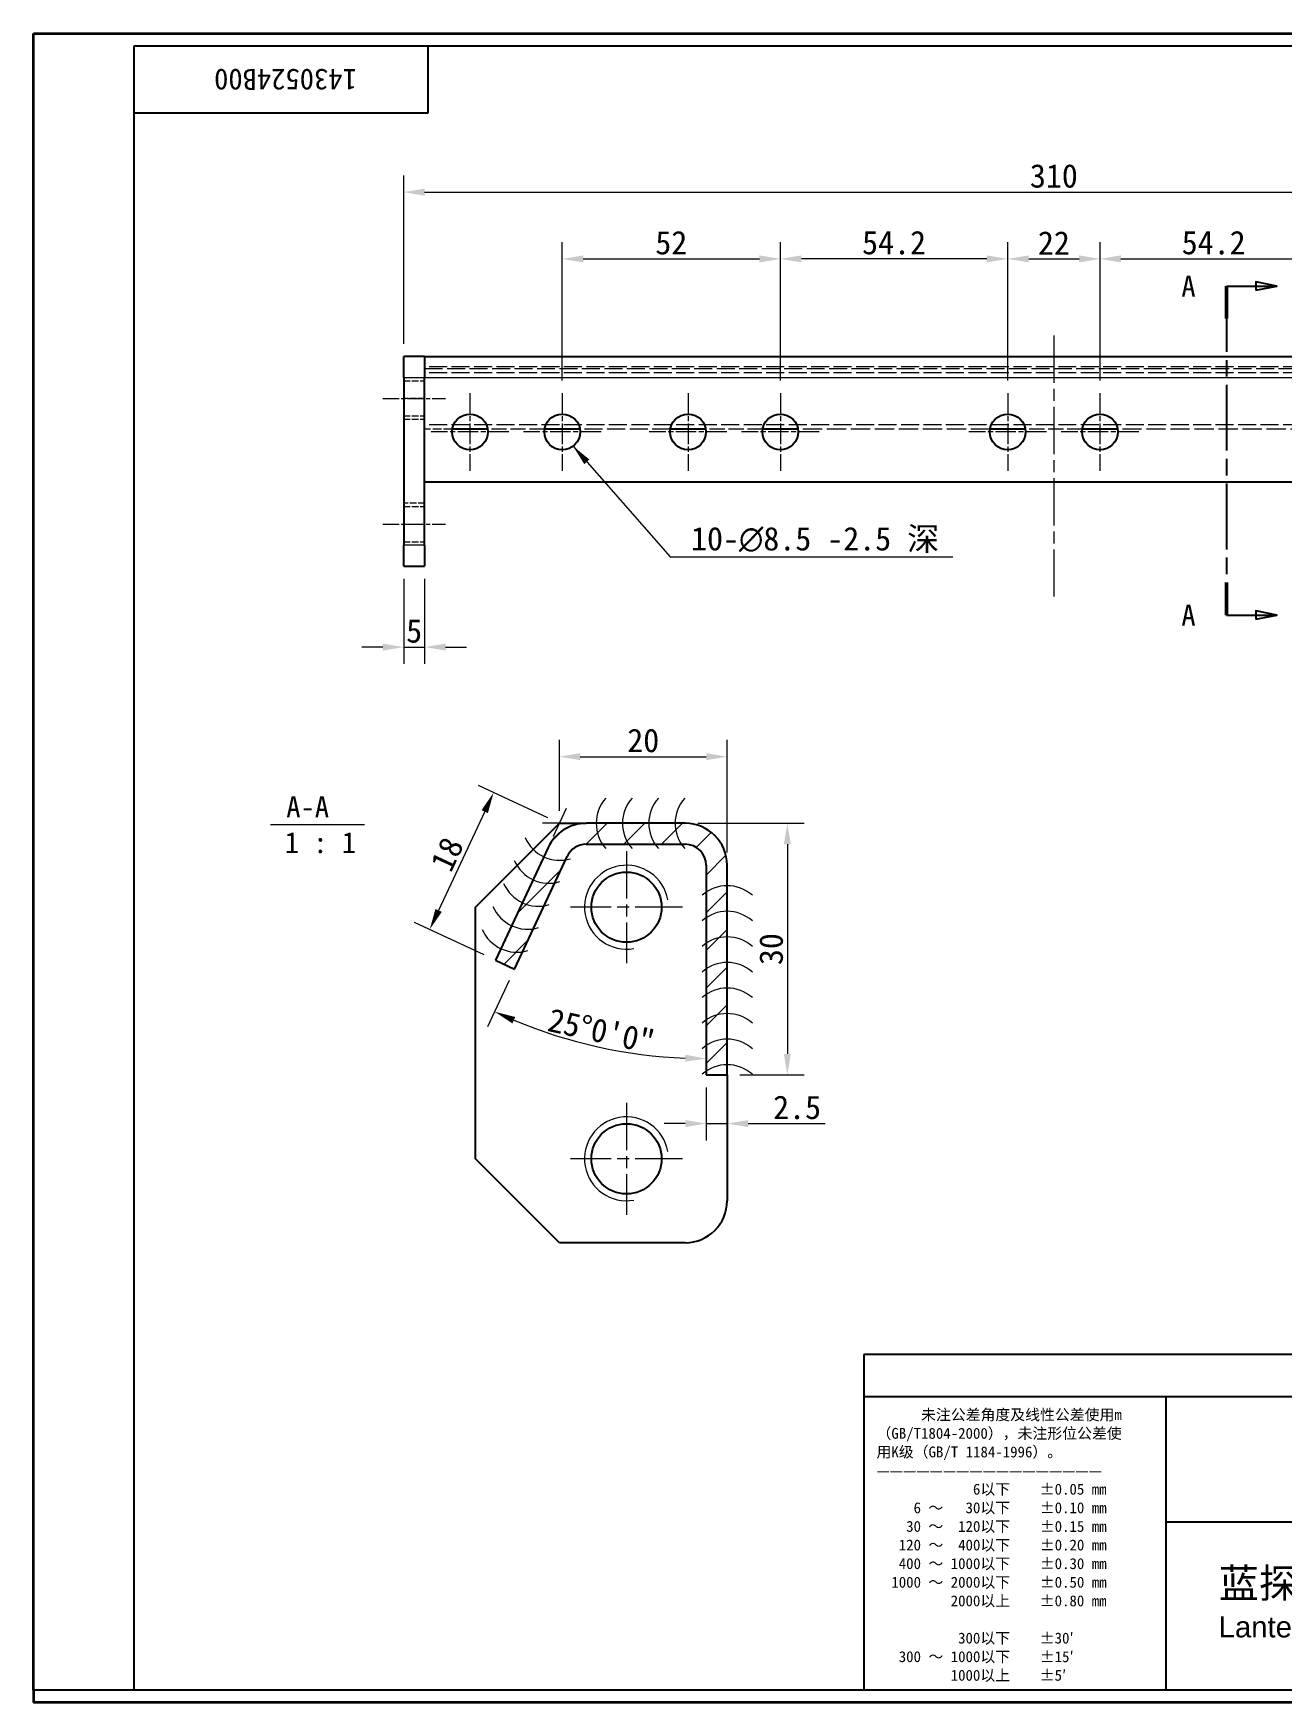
# Model space of a CAD drawing. Header units: millimetres. Extents: x 12 to 583, y 11 to 409.
# Drawn here: x 12 to 309.8, y 11 to 409 of the extents above; entities that cross this region are included whole.
import ezdxf
from ezdxf.enums import TextEntityAlignment as Align

# ---------------------------------------------------------------- set-up
doc = ezdxf.new("R2010")
doc.units = ezdxf.units.MM
doc.header["$LTSCALE"] = 2
doc.linetypes.add('CHAIN', pattern=[0.3543, 0.2362, -0.0295, 0.0591, -0.0295])
doc.linetypes.add('DASHED', pattern=[0.2067, 0.1654, -0.0413])
for name, color, linetype, lineweight in [('1', 7, 'Continuous', 18), ('剖面线 (ISO)', 7, 'Continuous', 18), ('可见 (ISO)', 7, 'Continuous', 25), ('可见窄的 (ISO)', 7, 'Continuous', 18), ('图框 (ISO)', 7, 'Continuous', 35), ('标题 (ISO)', 7, 'Continuous', 25)]:
    doc.layers.add(name, color=color, linetype=linetype, lineweight=lineweight)
for name, color, linetype, lineweight, true_color in [('中心标记 (ISO)', 1, 'CHAIN', 18, 0xff0000), ('中心线 (ISO)', 1, 'CHAIN', 18, 0xff0000), ('剖切线 (ISO)', 7, 'CHAIN', 25, 0x008000), ('尺寸 (ISO)', 7, 'Continuous', 18, 0x008000), ('符号 (ISO)', 7, 'Continuous', 18, 0x008000), ('隐藏 (ISO)', 5, 'DASHED', 18, 0x0000ff), ('隐藏窄的 (ISO)', 5, 'DASHED', 18, 0x0000ff)]:
    doc.layers.add(name, color=color, linetype=linetype, lineweight=lineweight, true_color=true_color)
doc.styles.add('HZ_33', font='simfang.ttf')
doc.styles.add('文本样式164', font='SimSun.ttf')
doc.styles.add('文本样式165', font='SimSun.ttf')
doc.styles.add('文本样式74', font='SimSun.ttf')
doc.styles.add('最新国标', font='simfang.ttf')
doc.styles.add('注释文本 (ISO)', font='simfang.ttf')
doc.dimstyles.new('默认 (GB)', dxfattribs={"dimscale": 2, "dimtxt": 2.8, "dimasz": 2.5, "dimexe": 2, "dimexo": 1.5, "dimgap": 0.5, "dimtad": 1, "dimtoh": 1, "dimdsep": 46, "dimtxsty": '最新国标', "dimcen": 0.09, "dimdle": 10, "dimclrd": 256, "dimclre": 256, "dimclrt": 256, "dimaunit": 1, "dimadec": 3, "dimazin": 2, "dimtfac": 0.535714, "dimtdec": 3, "dimtmove": 0, "dimatfit": 3, "dimfxl": 0, "dimtolj": 1, "dimlwd": -1, "dimlwe": -1, "dimarcsym": 0})
doc.dimstyles.new('默认 (GB)$7', dxfattribs={"dimscale": 2, "dimtxt": 2.8, "dimasz": 2.5, "dimexe": 2, "dimexo": 1.5, "dimgap": 0.5, "dimtad": 1, "dimtoh": 1, "dimdsep": 46, "dimtxsty": '最新国标', "dimcen": 0.09, "dimdle": 10, "dimclrd": 256, "dimclre": 256, "dimclrt": 256, "dimaunit": 1, "dimadec": 3, "dimazin": 2, "dimtfac": 0.535714, "dimtdec": 3, "dimtmove": 0, "dimatfit": 3, "dimfxl": 0, "dimtolj": 1, "dimlwd": -1, "dimlwe": -1, "dimarcsym": 0})

# ---------------------------------------------------------------- blocks, each defined once
blk = doc.blocks.new('图框 最新国标')
at = {"layer": '图框 (ISO)'}
for p, q in [((6, 7), (6, 204.5)), ((6, 204.5), (291.5, 204.5)), ((6, 7), (6, 5.5)), ((6, 7), (6, 5.5)), ((291.5, 5.5), (6, 5.5))]:
    blk.add_line(p, q, dxfattribs=at)
at = {"layer": '图框 (ISO)', "color": 7, "linetype": 'Continuous', "lineweight": 25}
for p, q in [((18, 203), (290, 203)), ((18, 7), (18, 203)), ((18, 203), (290, 203)), ((53, 203), (53, 195)), ((53, 195), (18, 195)), ((290, 7), (6, 7)), ((290, 7), (18, 7))]:
    blk.add_line(p, q, dxfattribs=at)
at = {"layer": '图框 (ISO)', "style": '文本样式74'}
blk.add_attdef('零件代号_001', (44.55, 200.25), '', height=2.5, rotation=180, dxfattribs=at)
blk = doc.blocks.new('标题栏 最新国标')
at = {"layer": '标题 (ISO)'}
for p, q in [((381.98, -183.84), (196.98, -183.84)), ((196.98, -183.84), (196.98, -223.84)), ((254.48, -183.84), (254.48, -188.84)), ((269.48, -183.84), (269.48, -188.84)), ((281.48, -188.09), (281.48, -184.59)), ((281.48, -184.59), (286.48, -185.34)), ((289.48, -183.84), (289.48, -188.84)), ((381.98, -223.84), (381.98, -183.84)), ((383.48, -183.84), (383.48, -225.34)), ((286.48, -185.34), (286.48, -187.34)), ((196.98, -188.84), (381.98, -188.84)), ((232.98, -188.84), (232.98, -223.84)), ((286.48, -187.34), (281.48, -188.09)), ((321.98, -188.84), (321.98, -223.84)), ((321.98, -193.84), (381.98, -193.84)), ((321.98, -198.84), (381.98, -198.84)), ((351.98, -198.84), (351.98, -208.84)), ((321.98, -203.84), (232.98, -203.84)), ((321.98, -203.84), (381.98, -203.84)), ((321.98, -208.84), (381.98, -208.84)), ((321.98, -218.84), (381.98, -218.84)), ((196.98, -223.84), (381.98, -223.84)), ((383.48, -225.34), (196.98, -225.34))]:
    blk.add_line(p, q, dxfattribs=at)
at = {"layer": '标题 (ISO)', "linetype": 'CHAIN', "ltscale": 5.000333}
blk.add_line((274.98, -184.09), (274.98, -188.59), dxfattribs=at)
at = {"layer": '标题 (ISO)', "linetype": 'CHAIN', "ltscale": 15.834605}
blk.add_line((272.73, -186.34), (286.98, -186.34), dxfattribs=at)
at = {"layer": '标题 (ISO)'}
for radius in [1.75, 1]:
    blk.add_circle((274.98, -186.34), radius, dxfattribs=at)
at = {"layer": '1', "style": '文本样式164'}
for s, p in [('材 料', (299.48, -186.34)), ('UNIT: mm', (261.98, -186.34)), ('设 计', (327.98, -191.34)), ('制 图', (327.98, -196.34)), ('比 例', (327.98, -201.34)), ('重 量', (357.98, -201.34)), ('共 3  张', (336.98, -206.34)), ('第 1  张', (366.98, -206.34))]:
    blk.add_text(s, height=2, dxfattribs=at).set_placement(p, align=Align.MIDDLE_CENTER)
at = {"layer": '标题 (ISO)', "style": '注释文本 (ISO)'}
for s, insert, char_height, attachment_point, line_spacing_factor in [('\\fSimSun|b0|i0;{\\H1.3000;      未注公差角度及线性公差使用m\\P}\\fSimSun|b0|i0;{\\H1.3000;（GB/T1804-2000），未注形位公差使\\P}\\fSimSun|b0|i0;{\\H1.3000;用K级（GB/T 1184-1996）。\\P}\\fSimSun|b0|i0;{\\H1.3000;—————————————————\\P}\\fSimSun|b0|i0;{\\H1.3000;             6以下    ±0.05 mm\\P}\\fSimSun|b0|i0;{\\H1.3000;     6 ～   30以下    ±0.10 mm\\P}\\fSimSun|b0|i0;{\\H1.3000;    30 ～  120以下    ±0.15 mm\\P}\\fSimSun|b0|i0;{\\H1.3000;   120 ～  400以下    ±0.20 mm\\P}\\fSimSun|b0|i0;{\\H1.3000;   400 ～ 1000以下    ±0.30 mm\\P}\\fSimSun|b0|i0;{\\H1.3000;  1000 ～ 2000以下    ±0.50 mm\\P}\\fSimSun|b0|i0;{\\H1.3000;          2000以上    ±0.80 mm\\P}\\fSimSun|b0|i0;{\\H1.3000;\\P}\\fSimSun|b0|i0;{\\H1.3000;           300以下    ±30′\\P}\\fSimSun|b0|i0;{\\H1.3000;   300 ～ 1000以下    ±15′\\P}\\fSimSun|b0|i0;{\\H1.3000;          1000以上    ±5′}', (198.48, -206.63), 1.3, 4, 1.023913), ('{\\fMicrosoft YaHei|b0|i0|c134|p34;\\H1.75x;蓝探科工业自动化（江苏）有限公司\\P\\fArial|b0|i0|c0|p34;\\H0.71429x;Lantech Industrial Automation (Jiangsu) Co., Ltd\\fFangSong|b0|i0|c134|p49;.\\H1.15195x; }', (277.48, -213.84), 2, 5, 0.978695)]:
    blk.add_mtext(s, dxfattribs=dict(at, insert=insert, char_height=char_height, attachment_point=attachment_point, line_spacing_factor=line_spacing_factor))
at = {"layer": '标题 (ISO)', "attachment_point": 5, "style": '注释文本 (ISO)'}
for s, insert, char_height in [('\\fFangSong|b0|i0;零件号', (327.98, -211.84), 2), ('\\fSimSun|b0|i0;{\\H1.6000;未经蓝探科事先书面同意，严禁复制或发布此文件。}', (351.98, -221.34), 1.6)]:
    blk.add_mtext(s, dxfattribs=dict(at, insert=insert, char_height=char_height))
at = {"layer": '标题 (ISO)', "style": '注释文本 (ISO)'}
blk.add_attdef('材料', text='', height=2, dxfattribs=at).set_placement((324.48, -186.34), align=Align.MIDDLE_CENTER)
at = {"layer": '标题 (ISO)'}
for tag, p, height, style in [('设计人_001', (353.57, -192.14), 2, '注释文本 (ISO)'), ('库存编号_001', (264.94, -198.15), 3.5, '文本样式165'), ('设计人_001', (353.57, -197.14), 2, '注释文本 (ISO)'), ('视图比例_001', (339.26, -202.33), 2, '注释文本 (ISO)'), ('质量\\P3;_001', (371.53, -202.3), 2, '注释文本 (ISO)'), ('零件代号_001', (345.31, -215.59), 3.5, '文本样式165')]:
    blk.add_attdef(tag, p, '', height=height, dxfattribs=dict(at, style=style))
blk = doc.blocks.new('二维转换剖视图0')
at = {"layer": '剖切线 (ISO)', "linetype": 'CHAIN', "ltscale": 16.618048}
blk.add_line((148.2, 174.38), (148.2, 135.16), dxfattribs=at)
at = {"layer": '剖切线 (ISO)', "linetype": 'Continuous', "lineweight": 50}
for p, q in [((148.2, 174.38), (148.2, 170.49)), ((148.2, 139.05), (148.2, 135.16))]:
    blk.add_line(p, q, dxfattribs=at)
at = {"layer": '剖切线 (ISO)', "linetype": 'Continuous'}
for p, q in [((148.2, 174.38), (151.7, 174.38)), ((154.2, 174.38), (151.7, 174.88)), ((151.7, 174.88), (151.7, 173.88)), ((151.7, 174.38), (154.2, 174.38)), ((151.7, 173.88), (154.2, 174.38)), ((154.2, 135.16), (151.7, 135.66)), ((151.7, 135.66), (151.7, 134.66)), ((148.2, 135.16), (151.7, 135.16)), ((151.7, 135.16), (154.2, 135.16)), ((151.7, 134.66), (154.2, 135.16))]:
    blk.add_line(p, q, dxfattribs=at)
at = {"layer": '剖切线 (ISO)', "linetype": 'Continuous', "flags": 128}
for points in [[(151.7, 173.88), (154.2, 174.38), (151.7, 174.88), (151.7, 173.88)], [(151.7, 134.66), (154.2, 135.16), (151.7, 135.66), (151.7, 134.66)]]:
    blk.add_lwpolyline(points, dxfattribs=at)
at = {"layer": '剖切线 (ISO)'}
for points in [[(151.7, 173.88), (154.2, 174.38), (151.7, 174.88), (151.7, 173.88)], [(151.7, 134.66), (154.2, 135.16), (151.7, 135.66), (151.7, 134.66)]]:
    blk.add_solid(points, dxfattribs=at)
at = {"layer": '剖切线 (ISO)', "char_height": 2.5, "attachment_point": 7, "style": 'HZ_33'}
for insert in [(142.84, 173.1), (142.84, 133.89)]:
    blk.add_mtext('A', dxfattribs=dict(at, insert=insert))
blk = doc.blocks.new('*D6')
at = {"layer": 'Defpoints', "color": 0, "transparency": 16777216}
for p in [(410.28, 371.15), (100.28, 331.98), (410.28, 331.98)]:
    blk.add_point(p, dxfattribs=at)
at = {"layer": '尺寸 (ISO)', "color": 116, "true_color": 0x00803f, "transparency": 16777216}
for p, q in [((100.28, 334.98), (100.28, 375.15)), ((410.28, 334.98), (410.28, 375.15)), ((105.28, 371.15), (405.28, 371.15))]:
    blk.add_line(p, q, dxfattribs=at)
for points in [[(105.28, 371.98), (105.28, 370.31), (100.28, 371.15)], [(405.28, 371.98), (405.28, 370.31), (410.28, 371.15)]]:
    blk.add_solid(points, dxfattribs=at)
at = {"layer": '尺寸 (ISO)', "transparency": 16777216, "insert": (255.28, 374.98), "char_height": 5.6, "attachment_point": 5, "style": '最新国标'}
blk.add_mtext('\\A1;310', dxfattribs=at)
blk = doc.blocks.new('*D7')
at = {"layer": 'Defpoints', "color": 0, "transparency": 16777216}
for p in [(100.28, 281.98), (105.28, 281.98), (105.28, 262.67)]:
    blk.add_point(p, dxfattribs=at)
at = {"layer": '尺寸 (ISO)', "color": 116, "true_color": 0x00803f, "transparency": 16777216}
for p, q in [((100.28, 278.98), (100.28, 258.67)), ((105.28, 278.98), (105.28, 258.67)), ((95.28, 262.67), (90.28, 262.67)), ((100.28, 262.67), (105.28, 262.67)), ((110.28, 262.67), (115.28, 262.67))]:
    blk.add_line(p, q, dxfattribs=at)
for points in [[(95.28, 263.5), (95.28, 261.83), (100.28, 262.67)], [(110.28, 263.5), (110.28, 261.83), (105.28, 262.67)]]:
    blk.add_solid(points, dxfattribs=at)
at = {"layer": '尺寸 (ISO)', "transparency": 16777216, "insert": (102.78, 266.5), "char_height": 5.6, "attachment_point": 5, "style": '最新国标'}
blk.add_mtext('\\A1;5', dxfattribs=at)
blk = doc.blocks.new('*D17')
at = {"layer": 'Defpoints', "color": 0, "transparency": 16777216}
for p in [(266.28, 355.23), (244.28, 323.23), (266.28, 323.23)]:
    blk.add_point(p, dxfattribs=at)
at = {"layer": '尺寸 (ISO)', "color": 116, "true_color": 0x00803f, "transparency": 16777216}
for p, q in [((244.28, 326.23), (244.28, 359.23)), ((266.28, 326.23), (266.28, 359.23)), ((249.28, 355.23), (261.28, 355.23))]:
    blk.add_line(p, q, dxfattribs=at)
for points in [[(249.28, 356.06), (249.28, 354.39), (244.28, 355.23)], [(261.28, 356.06), (261.28, 354.39), (266.28, 355.23)]]:
    blk.add_solid(points, dxfattribs=at)
at = {"layer": '尺寸 (ISO)', "transparency": 16777216, "insert": (255.28, 359.03), "char_height": 5.6, "attachment_point": 5, "style": '最新国标'}
blk.add_mtext('\\A1;22', dxfattribs=at)
blk = doc.blocks.new('*D18')
at = {"layer": 'Defpoints', "color": 0, "transparency": 16777216}
for p in [(320.48, 355.23), (266.28, 323.23), (320.48, 323.23)]:
    blk.add_point(p, dxfattribs=at)
at = {"layer": '尺寸 (ISO)', "color": 116, "true_color": 0x00803f, "transparency": 16777216}
for p, q in [((266.28, 326.23), (266.28, 359.23)), ((320.48, 326.23), (320.48, 359.23)), ((271.28, 355.23), (315.48, 355.23))]:
    blk.add_line(p, q, dxfattribs=at)
for points in [[(271.28, 356.06), (271.28, 354.39), (266.28, 355.23)], [(315.48, 356.06), (315.48, 354.39), (320.48, 355.23)]]:
    blk.add_solid(points, dxfattribs=at)
at = {"layer": '尺寸 (ISO)', "transparency": 16777216, "insert": (293.38, 359.08), "char_height": 5.6, "attachment_point": 5, "style": '最新国标'}
blk.add_mtext('\\A1;54.2', dxfattribs=at)
blk = doc.blocks.new('*D20')
at = {"layer": 'Defpoints', "color": 0, "transparency": 16777216}
for p in [(190.08, 355.23), (190.08, 323.23), (244.28, 323.23)]:
    blk.add_point(p, dxfattribs=at)
at = {"layer": '尺寸 (ISO)', "color": 116, "true_color": 0x00803f, "transparency": 16777216}
for p, q in [((190.08, 326.23), (190.08, 359.23)), ((244.28, 326.23), (244.28, 359.23)), ((239.28, 355.23), (195.08, 355.23))]:
    blk.add_line(p, q, dxfattribs=at)
for points in [[(195.08, 356.06), (195.08, 354.39), (190.08, 355.23)], [(239.28, 356.06), (239.28, 354.39), (244.28, 355.23)]]:
    blk.add_solid(points, dxfattribs=at)
at = {"layer": '尺寸 (ISO)', "transparency": 16777216, "insert": (217.18, 359.08), "char_height": 5.6, "attachment_point": 5, "style": '最新国标'}
blk.add_mtext('\\A1;54.2', dxfattribs=at)
blk = doc.blocks.new('*D21')
at = {"layer": 'Defpoints', "color": 0, "transparency": 16777216}
for p in [(190.08, 355.23), (138.08, 323.23), (190.08, 323.23)]:
    blk.add_point(p, dxfattribs=at)
at = {"layer": '尺寸 (ISO)', "color": 116, "true_color": 0x00803f, "transparency": 16777216}
for p, q in [((138.08, 326.23), (138.08, 359.23)), ((190.08, 326.23), (190.08, 359.23)), ((143.08, 355.23), (185.08, 355.23))]:
    blk.add_line(p, q, dxfattribs=at)
for points in [[(143.08, 356.06), (143.08, 354.39), (138.08, 355.23)], [(185.08, 356.06), (185.08, 354.39), (190.08, 355.23)]]:
    blk.add_solid(points, dxfattribs=at)
at = {"layer": '尺寸 (ISO)', "transparency": 16777216, "insert": (164.08, 359.06), "char_height": 5.6, "attachment_point": 5, "style": '最新国标'}
blk.add_mtext('\\A1;52', dxfattribs=at)
blk = doc.blocks.new('*D23')
at = {"layer": 'Defpoints', "color": 0, "transparency": 16777216}
for p in [(137.39, 220.66), (106.49, 195.35), (122.18, 188.03)]:
    blk.add_point(p, dxfattribs=at)
at = {"layer": '尺寸 (ISO)', "color": 116, "true_color": 0x00803f, "transparency": 16777216}
for p, q in [((134.68, 221.93), (118.08, 229.66)), ((119.59, 223.44), (108.61, 199.88)), ((119.46, 189.3), (102.87, 197.04))]:
    blk.add_line(p, q, dxfattribs=at)
for points in [[(118.84, 223.79), (120.35, 223.09), (121.71, 227.97)], [(107.85, 200.23), (109.36, 199.53), (106.49, 195.35)]]:
    blk.add_solid(points, dxfattribs=at)
at = {"layer": '尺寸 (ISO)', "transparency": 16777216, "insert": (110.63, 213.28), "char_height": 5.6, "attachment_point": 5, "rotation": 65, "style": '最新国标'}
blk.add_mtext('\\A1;18', dxfattribs=at)
blk = doc.blocks.new('*D24')
at = {"layer": 'Defpoints', "color": 0, "transparency": 16777216}
for p in [(177.39, 236.54), (137.39, 220.66), (177.39, 210.66)]:
    blk.add_point(p, dxfattribs=at)
at = {"layer": '尺寸 (ISO)', "color": 116, "true_color": 0x00803f, "transparency": 16777216}
for p, q in [((137.39, 223.66), (137.39, 240.54)), ((177.39, 213.66), (177.39, 240.54)), ((142.39, 236.54), (172.39, 236.54))]:
    blk.add_line(p, q, dxfattribs=at)
for points in [[(142.39, 237.38), (142.39, 235.71), (137.39, 236.54)], [(172.39, 237.38), (172.39, 235.71), (177.39, 236.54)]]:
    blk.add_solid(points, dxfattribs=at)
at = {"layer": '尺寸 (ISO)', "transparency": 16777216, "insert": (157.39, 240.38), "char_height": 5.6, "attachment_point": 5, "style": '最新国标'}
blk.add_mtext('\\A1;20', dxfattribs=at)
blk = doc.blocks.new('*D25')
at = {"layer": 'Defpoints', "color": 0, "transparency": 16777216}
for p in [(167.39, 220.66), (177.39, 160.66), (191.74, 160.66)]:
    blk.add_point(p, dxfattribs=at)
at = {"layer": '尺寸 (ISO)', "color": 116, "true_color": 0x00803f, "transparency": 16777216}
for p, q in [((170.39, 220.66), (195.74, 220.66)), ((191.74, 215.66), (191.74, 165.66)), ((180.39, 160.66), (195.74, 160.66))]:
    blk.add_line(p, q, dxfattribs=at)
for points in [[(190.91, 215.66), (192.58, 215.66), (191.74, 220.66)], [(190.91, 165.66), (192.58, 165.66), (191.74, 160.66)]]:
    blk.add_solid(points, dxfattribs=at)
at = {"layer": '尺寸 (ISO)', "transparency": 16777216, "insert": (187.91, 190.66), "char_height": 5.6, "attachment_point": 5, "rotation": 90, "style": '最新国标'}
blk.add_mtext('\\A1;30', dxfattribs=at)
blk = doc.blocks.new('*D26')
at = {"layer": 'Defpoints', "color": 0, "transparency": 16777216}
for p in [(172.39, 283.88), (172.39, 210.66), (126.71, 185.92), (138.17, 169.56)]:
    blk.add_point(p, dxfattribs=at)
at = {"layer": '尺寸 (ISO)', "color": 116, "true_color": 0x00803f, "transparency": 16777216}
blk.add_line((125.44, 183.2), (120.27, 172.11), dxfattribs=at)
blk.add_arc((172.39, 283.88), 119.33, 247.4008, 267.5992, dxfattribs=at)
for points in [[(126.2, 172.95), (126.87, 174.48), (121.96, 175.73)], [(167.41, 165.49), (167.38, 163.82), (172.39, 164.55)]]:
    blk.add_solid(points, dxfattribs=at)
at = {"layer": '尺寸 (ISO)', "transparency": 16777216, "insert": (147.4, 171.12), "char_height": 5.6, "attachment_point": 5, "rotation": 347.5, "style": '最新国标'}
blk.add_mtext('\\A1;25°0\'0"', dxfattribs=at)
blk = doc.blocks.new('*D27')
at = {"layer": 'Defpoints', "color": 0, "transparency": 16777216}
for p in [(172.39, 160.66), (177.39, 160.66), (177.39, 149.06)]:
    blk.add_point(p, dxfattribs=at)
at = {"layer": '尺寸 (ISO)', "color": 116, "true_color": 0x00803f, "transparency": 16777216}
for p, q in [((172.39, 157.66), (172.39, 145.06)), ((177.39, 157.66), (177.39, 145.06)), ((167.39, 149.06), (162.39, 149.06)), ((172.39, 149.06), (177.39, 149.06)), ((182.39, 149.06), (200.75, 149.06))]:
    blk.add_line(p, q, dxfattribs=at)
for points in [[(167.39, 149.89), (167.39, 148.22), (172.39, 149.06)], [(182.39, 149.89), (182.39, 148.22), (177.39, 149.06)]]:
    blk.add_solid(points, dxfattribs=at)
at = {"layer": '尺寸 (ISO)', "transparency": 16777216, "insert": (194.07, 152.9), "char_height": 5.6, "attachment_point": 5, "style": '最新国标'}
blk.add_mtext('\\A1;2.5', dxfattribs=at)
blk = doc.blocks.new('Caterpillar1')
at = {"layer": '符号 (ISO)'}
for centre in [(77.59, 110.33), (80.72, 110.33), (83.86, 110.33), (86.99, 110.33)]:
    blk.add_arc(centre, 4.5, 138.1897, 221.8103, dxfattribs=at)
blk = doc.blocks.new('Caterpillar2')
at = {"layer": '符号 (ISO)'}
for centre in [(88.7, 98.39), (88.7, 95.34), (88.7, 92.29), (88.7, 89.24), (88.7, 86.19), (88.7, 83.15), (88.7, 80.1), (88.7, 77.05)]:
    blk.add_arc(centre, 4.5, 48.1897, 131.8103, dxfattribs=at)
blk = doc.blocks.new('Caterpillar3')
at = {"layer": '符号 (ISO)'}
for centre in [(68.74, 110.42), (67.46, 107.68), (66.19, 104.94), (64.91, 102.2), (63.63, 99.46)]:
    blk.add_arc(centre, 4.5, 203.1897, 286.8103, dxfattribs=at)

msp = doc.modelspace()

# ---------------------------------------------------------------- hatches: boundary and pattern name
at = {"layer": '剖面线 (ISO)'}
h = msp.add_hatch(dxfattribs=at)
h.set_pattern_fill('ANSI31', color=256, scale=50.8, style=0)
h.set_pattern_definition([(45, (0, 0), (-4.49013, 4.49013), [])])
edge = h.paths.add_edge_path()
edge.add_line((172.394, 210.658), (172.394, 160.658))
edge.add_line((172.394, 160.658), (177.394, 160.658))
edge.add_line((177.394, 160.658), (177.394, 210.658))
edge.add_ellipse((167.394, 210.658), major_axis=(0, 10), ratio=1, start_angle=270, end_angle=360)
edge.add_line((167.394, 220.658), (143.765, 220.658))
edge.add_ellipse((143.765, 210.658), major_axis=(-10, 0), ratio=1, start_angle=270, end_angle=335)
edge.add_line((134.702, 214.884), (122.18, 188.031))
edge.add_line((122.18, 188.031), (126.712, 185.918))
edge.add_line((126.712, 185.918), (139.233, 212.771))
edge.add_ellipse((143.765, 210.658), major_axis=(2.113, 4.532), ratio=1, start_angle=25, end_angle=90, ccw=False)
edge.add_line((143.765, 215.658), (167.394, 215.658))
edge.add_ellipse((167.394, 210.658), major_axis=(5, 0), ratio=1, start_angle=0, end_angle=90, ccw=False)

# ---------------------------------------------------------------- linework, layer by layer
at = {"layer": '中心标记 (ISO)', "ltscale": 10.278568}
for p, q in [((116.078, 323.228), (116.078, 304.728)), ((138.078, 323.228), (138.078, 304.728)), ((168.078, 323.228), (168.078, 304.728)), ((190.078, 323.228), (190.078, 304.728)), ((244.278, 323.228), (244.278, 304.728)), ((266.278, 323.228), (266.278, 304.728)), ((125.328, 313.978), (106.828, 313.978)), ((147.328, 313.978), (128.828, 313.978)), ((177.328, 313.978), (158.828, 313.978)), ((199.328, 313.978), (180.828, 313.978)), ((253.528, 313.978), (235.028, 313.978)), ((275.528, 313.978), (257.028, 313.978))]:
    msp.add_line(p, q, dxfattribs=at)
at = {"layer": '中心标记 (ISO)', "ltscale": 23.990969}
for p, q in [((153.394, 214.034), (153.394, 187.282)), ((166.77, 200.658), (140.018, 200.658)), ((153.394, 154.034), (153.394, 127.282)), ((166.77, 140.658), (140.018, 140.658))]:
    msp.add_line(p, q, dxfattribs=at)
at = {"layer": '中心线 (ISO)', "ltscale": 23.990969}
msp.add_line((255.278, 336.978), (255.278, 274.732), dxfattribs=at)
at = {"layer": '中心线 (ISO)', "ltscale": 8.333956}
for p, q in [((95.278, 321.978), (110.278, 321.978)), ((95.278, 291.978), (110.278, 291.978))]:
    msp.add_line(p, q, dxfattribs=at)
at = {"layer": '可见 (ISO)'}
for p, q in [((100.278, 326.978), (100.278, 331.978)), ((105.278, 331.978), (100.278, 331.978)), ((105.278, 331.978), (105.278, 326.978)), ((105.278, 331.978), (405.278, 331.978)), ((105.278, 331.978), (105.278, 326.978)), ((100.278, 326.978), (100.278, 286.978)), ((105.278, 286.978), (105.278, 326.978)), ((105.278, 301.978), (105.278, 326.978)), ((120.281, 314.608), (111.875, 314.608)), ((142.281, 314.608), (133.875, 314.608)), ((172.281, 314.608), (163.875, 314.608)), ((194.281, 314.608), (185.875, 314.608)), ((248.481, 314.608), (240.075, 314.608)), ((270.481, 314.608), (262.075, 314.608)), ((405.278, 301.978), (105.278, 301.978)), ((100.278, 281.978), (100.278, 286.978)), ((105.278, 286.978), (105.278, 281.978)), ((100.278, 281.978), (105.278, 281.978)), ((117.394, 200.658), (137.394, 220.658)), ((137.394, 220.658), (143.765, 220.658)), ((167.394, 220.658), (143.765, 220.658)), ((143.765, 215.658), (167.394, 215.658)), ((134.702, 214.884), (122.18, 188.031)), ((126.712, 185.918), (139.233, 212.771)), ((172.394, 210.658), (172.394, 160.658)), ((177.394, 160.658), (177.394, 210.658)), ((117.394, 140.658), (117.394, 200.658)), ((122.18, 188.031), (126.712, 185.918)), ((172.394, 160.658), (177.394, 160.658)), ((177.394, 160.658), (177.394, 130.658)), ((137.394, 120.658), (117.394, 140.658)), ((167.394, 120.658), (137.394, 120.658))]:
    msp.add_line(p, q, dxfattribs=at)
for centre, radius in [((116.078, 313.978), 4.25), ((138.078, 313.978), 4.25), ((168.078, 313.978), 4.25), ((190.078, 313.978), 4.25), ((244.278, 313.978), 4.25), ((266.278, 313.978), 4.25), ((153.394, 200.658), 8.376), ((153.394, 140.658), 8.376)]:
    msp.add_circle(centre, radius, dxfattribs=at)
for centre, radius, start, end in [((143.765, 210.658), 10, 90, 155), ((167.394, 210.658), 10, 0, 90), ((143.765, 210.658), 5, 90, 155), ((167.394, 210.658), 5, 0, 90), ((167.394, 130.658), 10, 270, 0)]:
    msp.add_arc(centre, radius, start, end, dxfattribs=at)
at = {"layer": '可见窄的 (ISO)'}
for p, q in [((100.278, 326.978), (105.278, 326.978)), ((105.278, 326.978), (405.278, 326.978)), ((105.278, 286.978), (100.278, 286.978))]:
    msp.add_line(p, q, dxfattribs=at)
for centre in [(153.394, 200.658), (153.394, 140.658)]:
    msp.add_arc(centre, 10, 10, 280, dxfattribs=at)
at = {"layer": '尺寸 (ISO)'}
for p, q in [((135.97, 217.603), (139.085, 224.283)), ((135.97, 217.603), (139.085, 224.283)), ((140.765, 220.658), (133.394, 220.658)), ((140.765, 220.658), (133.394, 220.658))]:
    msp.add_line(p, q, dxfattribs=at)
at = {"layer": '符号 (ISO)'}
msp.add_line((68.512, 220.371), (90.969, 220.371), dxfattribs=at)
at = {"layer": '隐藏 (ISO)', "ltscale": 12.958739}
for p, q in [((405.278, 329.478), (105.278, 329.478)), ((405.278, 315.664), (105.278, 315.664))]:
    msp.add_line(p, q, dxfattribs=at)
at = {"layer": '隐藏 (ISO)', "ltscale": 4.761642}
for p, q in [((100.278, 326.166), (105.278, 326.166)), ((105.278, 321.978), (100.278, 321.978)), ((100.278, 317.79), (105.278, 317.79)), ((100.278, 316.978), (105.278, 316.978)), ((105.278, 296.978), (100.278, 296.978)), ((100.278, 296.166), (105.278, 296.166)), ((100.278, 291.978), (105.278, 291.978)), ((100.278, 287.79), (105.278, 287.79))]:
    msp.add_line(p, q, dxfattribs=at)
at = {"layer": '隐藏 (ISO)', "ltscale": 6.282485}
msp.add_line((111.875, 314.608), (105.278, 314.608), dxfattribs=at)
at = {"layer": '隐藏 (ISO)', "ltscale": 10.96104}
for p, q in [((133.875, 314.608), (120.281, 314.608)), ((185.875, 314.608), (172.281, 314.608)), ((262.075, 314.608), (248.481, 314.608))]:
    msp.add_line(p, q, dxfattribs=at)
at = {"layer": '隐藏 (ISO)', "ltscale": 13.058709}
msp.add_line((163.875, 314.608), (142.281, 314.608), dxfattribs=at)
at = {"layer": '隐藏 (ISO)', "ltscale": 13.846723}
for p, q in [((240.075, 314.608), (194.281, 314.608)), ((316.275, 314.608), (270.481, 314.608))]:
    msp.add_line(p, q, dxfattribs=at)
at = {"layer": '隐藏窄的 (ISO)', "ltscale": 12.958739}
for p, q in [((105.278, 329.091), (405.278, 329.091)), ((405.278, 328.034), (105.278, 328.034))]:
    msp.add_line(p, q, dxfattribs=at)

# ---------------------------------------------------------------- block references
at = {"xscale": 2, "yscale": 2, "zscale": 2}
msp.add_blockref('图框 最新国标', (0, 0), dxfattribs=at).add_auto_attribs({'零件代号_001': '1430524B00'})
ref = msp.add_blockref('标题栏 最新国标', (-183.965, 461.689), dxfattribs=dict(xscale=2, yscale=2, zscale=2))
ref.add_attrib('零件代号_001', '1430524B00', (506.659, 30.5), dxfattribs={"layer": '标题 (ISO)', "height": 7, "style": '文本样式165'})
ref.add_attrib('库存编号_001', '从动轮横撑', (345.913, 65.383), dxfattribs={"layer": '标题 (ISO)', "height": 7, "style": '文本样式165'})
ref.add_attrib('质量\\P3;_001', '无', (559.086, 57.08), dxfattribs={"layer": '标题 (ISO)', "height": 4, "style": '注释文本 (ISO)'})
ref.add_attrib('视图比例_001', '1 : 2', (494.56, 57.034), dxfattribs={"layer": '标题 (ISO)', "height": 4, "style": '注释文本 (ISO)'})
ref.add_attrib('设计人_001', 'spc037', (523.177, 77.411), dxfattribs={"layer": '标题 (ISO)', "height": 4, "style": '注释文本 (ISO)'})
ref.add_attrib('设计人_001', 'spc037', (523.177, 67.411), dxfattribs={"layer": '标题 (ISO)', "height": 4, "style": '注释文本 (ISO)'})
at = {"layer": '剖切线 (ISO)', "xscale": 2, "yscale": 2, "zscale": 2}
msp.add_blockref('二维转换剖视图0', (0, 0), dxfattribs=at)
at = {"layer": '符号 (ISO)', "xscale": 2, "yscale": 2, "zscale": 2}
for name in ['Caterpillar1', 'Caterpillar3', 'Caterpillar2']:
    msp.add_blockref(name, (0, 0), dxfattribs=at)

# ---------------------------------------------------------------- texts
at = {"layer": '符号 (ISO)', "insert": (168.788, 285.145), "char_height": 5.6, "width": 65.61067, "attachment_point": 7, "line_spacing_factor": 0.49, "style": '最新国标'}
msp.add_mtext('10-\\fAIGDT|b0|i0;{\\H5.6000;n}\\fFangSong|b0|i0;{\\H5.6000;8.5 -2.5 深}', dxfattribs=at)
at = {"layer": '符号 (ISO)', "char_height": 5, "attachment_point": 7, "style": 'HZ_33'}
for s, insert in [('A-A ', (72.287, 222.093)), (' 1 : 1', (68.512, 213.473))]:
    msp.add_mtext(s, dxfattribs=dict(at, insert=insert))

# ---------------------------------------------------------------- dimensions: what is measured, and where the dimension line sits
at = {"layer": '尺寸 (ISO)', "color": 116, "true_color": 0x00803f}
for base, p1, p2, angle, override, picture, middle in [((410.278, 371.145), (100.278, 331.978), (410.278, 331.978), 180, {"dimgap": 0.5, "dimtoh": 0, "dimdec": 2, "dimtol": 0, "dimlim": 0, "dimtp": 0, "dimtm": 0, "dimtdec": 3, "dimtofl": 0, "dimatfit": 1}, '*D6', (255.278, 371.145)), ((190.078, 355.228), (138.078, 323.228), (190.078, 323.228), 180, {"dimgap": 0.5, "dimtoh": 0, "dimdec": 2, "dimtol": 0, "dimlim": 0, "dimtp": 0, "dimtm": 0, "dimtdec": 3, "dimtofl": 0, "dimatfit": 1}, '*D21', (164.078, 355.228)), ((190.078, 355.228), (244.278, 323.228), (190.078, 323.228), 180, {"dimgap": 0.5, "dimtoh": 0, "dimdec": 2, "dimtol": 0, "dimlim": 0, "dimtp": 0, "dimtm": 0, "dimtdec": 3, "dimtofl": 0, "dimatfit": 1}, '*D20', (217.178, 355.228)), ((266.278, 355.228), (244.278, 323.228), (266.278, 323.228), 180, {"dimgap": 0.5, "dimtoh": 0, "dimdec": 2, "dimtol": 0, "dimlim": 0, "dimtp": 0, "dimtm": 0, "dimtdec": 3, "dimtofl": 0, "dimatfit": 1}, '*D17', (255.278, 355.228)), ((320.478, 355.228), (266.278, 323.228), (320.478, 323.228), 180, {"dimgap": 0.5, "dimtoh": 0, "dimdec": 2, "dimtol": 0, "dimlim": 0, "dimtp": 0, "dimtm": 0, "dimtdec": 3, "dimtofl": 0, "dimatfit": 1}, '*D18', (293.378, 355.228)), ((105.278, 262.668), (100.278, 281.978), (105.278, 281.978), 180, {"dimgap": 0.5, "dimtoh": 0, "dimdec": 2, "dimtol": 0, "dimlim": 0, "dimtp": 0, "dimtm": 0, "dimtdec": 3, "dimtofl": 1, "dimatfit": 1}, '*D7', (102.778, 262.668)), ((106.494, 195.346), (137.394, 220.658), (122.18, 188.031), 65, {"dimgap": 0.5, "dimtoh": 0, "dimdec": 2, "dimlfac": 0.5, "dimtol": 0, "dimlim": 0, "dimtp": 0, "dimtm": 0, "dimtdec": 3, "dimtofl": 0, "dimatfit": 1}, '*D23', (114.101, 211.659)), ((191.744, 160.658), (167.394, 220.658), (177.394, 160.658), 90, {"dimgap": 0.5, "dimtoh": 0, "dimdec": 2, "dimlfac": 0.5, "dimtol": 0, "dimlim": 0, "dimtp": 0, "dimtm": 0, "dimtdec": 3, "dimtofl": 0, "dimatfit": 1}, '*D25', (191.744, 190.658)), ((177.394, 149.056), (172.394, 160.658), (177.394, 160.658), 180, {"dimgap": 0.5, "dimtoh": 0, "dimdec": 2, "dimlfac": 0.5, "dimtol": 0, "dimlim": 0, "dimtp": 0, "dimtm": 0, "dimtdec": 3, "dimtofl": 1, "dimatfit": 1}, '*D27', (194.074, 149.056))]:
    dim = msp.add_linear_dim(base=base, p1=p1, p2=p2, angle=angle, dimstyle='默认 (GB)', override=override, dxfattribs=at)
    dim.commit()
    dim.dimension.update_dxf_attribs({"geometry": picture, "text_midpoint": middle, "dimtype": 160})
dim = msp.add_angular_dim_3p(base=(138.169, 169.565), center=(172.394, 283.885), p1=(126.712, 185.918), p2=(172.394, 210.658), dimstyle='默认 (GB)', override={"dimgap": 0.5, "dimtoh": 0, "dimse2": 1, "dimtol": 0, "dimlim": 0, "dimtp": 0, "dimtm": 0, "dimtdec": 2}, dxfattribs=at)
dim.commit()
dim.dimension.update_dxf_attribs({"geometry": '*D26', "text_midpoint": (146.566, 167.38), "dimtype": 165})
dim = msp.add_linear_dim(base=(177.394, 236.543), p1=(137.394, 220.658), p2=(177.394, 210.658), dimstyle='默认 (GB)', override={"dimgap": 0.5, "dimtoh": 0, "dimdec": 2, "dimlfac": 0.5, "dimtol": 0, "dimlim": 0, "dimtp": 0, "dimtm": 0, "dimtdec": 3, "dimtofl": 0, "dimatfit": 1}, dxfattribs=at)
dim.commit()
dim.dimension.update_dxf_attribs({"geometry": '*D24', "text_midpoint": (157.394, 236.543), "dimtype": 160})

# ---------------------------------------------------------------- leaders
at = {"layer": '符号 (ISO)', "annotation_type": 0, "has_hookline": 1, "hookline_direction": 0, "text_width": 62.386}
msp.add_leader([(140.651, 310.595), (163.788, 284.212), (168.788, 284.212)], dimstyle='默认 (GB)$7', override={"dimgap": 0, "dimtad": 1}, dxfattribs=at)

doc.saveas('drawing.dxf')
